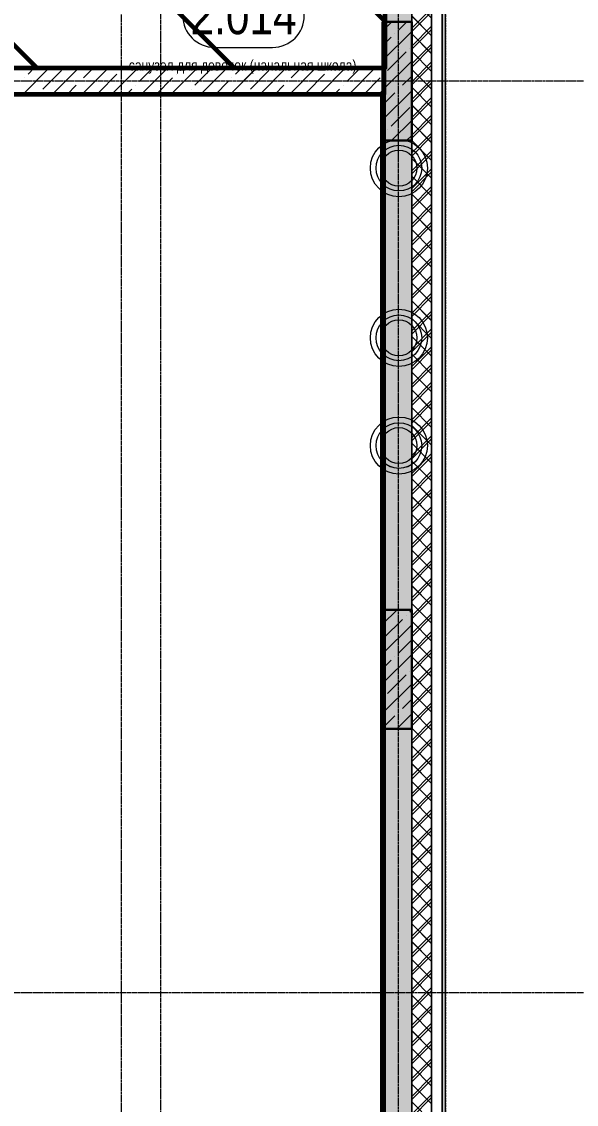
# Model space of a CAD drawing. Header units: millimetres. Extents: x 470010 to 1231400, y -134005 to 421770.
# Drawn here: x 690120 to 694320, y -49154 to -40961 of the extents above; entities that cross this region are included whole.
import ezdxf
from ezdxf.enums import TextEntityAlignment as Align

# ---------------------------------------------------------------- set-up
doc = ezdxf.new("R2010")
doc.units = ezdxf.units.MM
for name, pattern in [('CENTER2', [28.575, 19.05, -3.175, 3.175, -3.175]), ('DASHED', [19.05, 12.7, -6.35]), ('HIDDEN2', [4.7625, 3.175, -1.5875])]:
    doc.linetypes.add(name, pattern=pattern)
doc.layers.get('Defpoints').update_dxf_attribs({"color": 140})
for name, color, linetype, lineweight in [('0) шп потолок', 3, 'Continuous', 60), ('АР_Area', 5, 'Continuous', 5), ('АР_Колонны', 70, 'Continuous', 30), ('АР_Стены ЖБ', 7, 'Continuous', 35), ('АР_Стены ПЕНОблок', 52, 'Continuous', 20), ('АР_Тонкая', 254, 'Continuous', 5), ('АР_Утеплитель', 31, 'Continuous', 0), ('АР_Штриховка', 8, 'Continuous', 0)]:
    doc.layers.add(name, color=color, linetype=linetype, lineweight=lineweight)
doc.layers.add('АР_Делит', color=120, linetype='Continuous', lineweight=0, plot=False)
doc.layers.add('РД_Оси_100', color=7, linetype='Continuous', lineweight=0, true_color=0x525252)
doc.styles.add('style1', font='ARIALN.TTF')

# ---------------------------------------------------------------- blocks, each defined once
blk = doc.blocks.new('СОШ_2200_АР_ОСИ_М100_28.05.24')
at = {"layer": 'АР_Делит', "color": 251, "linetype": 'DASHED', "true_color": 0x636466}
blk.add_lwpolyline([(114955, 135155), (114955, -355), (93595.036, -355), (93595.036, 13855), (94145, 13855), (94145, 68320), (66055, 68320), (66055, 13857.73), (83455, 13857.73), (83455, -355), (45245, -355), (45245, 13145), (44695, 13145), (44695, 26755), (45245, 26755), (45245, 68320), (20455, 68320), (20455, 26755), (27955, 26755), (27955, 13145), (-355, 13145), (-355, 100855)], dxfattribs=at)
at = {"layer": 'РД_Оси_100', "color": 251, "linetype": 'CENTER2', "true_color": 0x636466}
for p, q in [((20100, -6155), (20100, 139938.679)), ((29555, 52200), (-5954.958, 52200)), ((29555, 45300), (-5954.958, 45300))]:
    blk.add_line(p, q, dxfattribs=at)
for points in [[(17850, 139938.679), (18000, 139538.679), (18000, -6194.092)], [(18300, -6196.31), (18300, 139538.679), (18450, 139938.679)]]:
    blk.add_lwpolyline(points, dxfattribs=at)
blk = doc.blocks.new('MOK-МаркаПом_овал_ареал')
for p, q in [((-2.75, 3), (2.75, 3)), ((-2.75, -3), (2.75, -3))]:
    blk.add_line(p, q)
for centre, radius, start, end in [((-2.75, 0), 3, 90, 270), ((2.75, 0), 3, 270, 90), ((-3.75, 0), 3.5, 0, 0.001)]:
    blk.add_arc(centre, radius, start, end)
at = {"color": 0, "style": 'style1'}
blk.add_attdef('АР-ПОМЕЩЕНИЕ:НОМЕР', text='', height=3.5, dxfattribs=at).set_placement((0, 0), align=Align.MIDDLE)
at = {"layer": 'Defpoints', "color": 2, "style": 'style1'}
blk.add_attdef('АР-ПОМЕЩЕНИЕ:НАИМЕНОВАНИЕ', text='', height=1, dxfattribs=at).set_placement((-0.09, -4.81), align=Align.MIDDLE)
blk = doc.blocks.new('A$C9108343f')
at = {"layer": 'АР_Штриховка', "linetype": 'Continuous', "lineweight": 0, "true_color": 0x000000}
h = blk.add_hatch(dxfattribs=at)
h.set_pattern_fill('AR-CONC', color=18, angle=-360, style=0)
h.set_pattern_definition([(50, (-63444.08, -115658.25), (182.18467, -15.93909), [19.05, -209.55]), (355, (-63444.08, -115658.25), (-35.24342, 191.05685), [15.24, -167.64058]), (100.45144, (-63428.9, -115659.58), (146.94125, 175.11775), [16.19001, -178.09024]), (46.1842, (-63444.08, -115607.45), (271.07904, -42.04233), [28.575, -314.325]), (96.63556, (-63421.5, -115610.95), (237.40413, 247.42612), [24.28502, -267.1356]), (351.18415, (-63444.08, -115607.45), (237.40413, 247.42612), [22.85997, -251.45973]), (21, (-63418.68, -115620.15), (151.61439, -102.2652), [19.05, -209.55]), (326, (-63418.68, -115620.15), (61.80203, 184.18797), [15.24, -167.64]), (71.451445, (-63406.05, -115628.67), (213.41642, 81.92277), [16.19001, -178.08994]), (37.5, (-63444.08, -115658.25), (3.088603, 84.555039), [0, -165.608, 0, -170.18, 0, -168.275]), (7.5, (-63444.08, -115658.25), (66.819663, 100.180575), [0, -97.028, 0, -161.798, 0, -64.135]), (327.5, (-63500.725, -115658.25), (135.590595, -5.728744), [0, -63.5, 0, -198.12, 0, -262.89]), (317.5, (-63526.13, -115658.25), (148.12918, 25.42649), [0, -82.55, 0, -131.572, 0, -186.69])])
h.paths.add_polyline_path([(27355, 75330), (27155, 75530), (27155, 40455), (27355, 40455)], flags=0)
h = blk.add_hatch(dxfattribs=at)
h.set_pattern_fill('ANSI37', color=18, scale=30, angle=-360, style=0)
h.set_pattern_definition([(45, (-63444.08, -115658.25), (-67.35192, 67.35192), []), (135, (-63444.08, -115658.25), (-67.35192, -67.35192), [])])
h.paths.add_polyline_path([(27505, 75180), (27355, 75330), (27355, 40455), (27505, 40455)], flags=0)
h = blk.add_hatch(dxfattribs=at)
h.set_pattern_fill('_U', color=18, angle=-360, style=0, pattern_type=0)
h.set_pattern_definition([(360, (-63444.0831, -115658.2497), (7e-16, 1), [])])
h.paths.add_polyline_path([(27610, 75075), (27585, 75100), (27585, 40455), (27610, 40455)], flags=0)
at = {"layer": '0) шп потолок'}
blk.add_lwpolyline([(23649.7, 59055), (27155, 59055), (27155, 62165), (23649.7, 62165)], close=True, dxfattribs=at)
blk.add_lwpolyline([(19565, 56775), (19565, 49744.6), (27135, 49744.6), (27135, 58855), (20995, 58855)], dxfattribs=at)
at = {"layer": 'АР_Делит', "color": 18, "true_color": 0x000000}
for centre, radius in [((27258.3, 58297.3), 216.3), ((27258.3, 58297.3), 173), ((27258.3, 58297.3), 136.2), ((27258.3, 57012.7), 216.3), ((27258.3, 57012.7), 173), ((27258.3, 57012.7), 136.2), ((27258.3, 56197.3), 216.3), ((27258.3, 56197.3), 173), ((27258.3, 56197.3), 136.2)]:
    blk.add_circle(centre, radius, dxfattribs=at)
at = {"layer": 'АР_Колонны', "color": 18, "linetype": 'HIDDEN2', "lineweight": 25, "true_color": 0x000000}
for p, q in [((27135, 59405), (27355, 59405)), ((27135, 58505), (27135, 59405)), ((27355, 59405), (27355, 58505)), ((27355, 58505), (27135, 58505)), ((27135, 54955), (27355, 54955)), ((27135, 54055), (27135, 54955)), ((27355, 54955), (27355, 54055)), ((27355, 54055), (27135, 54055))]:
    blk.add_line(p, q, dxfattribs=at)
at = {"layer": 'АР_Колонны', "color": 18, "linetype": 'Continuous', "lineweight": 15, "true_color": 0x000000}
for p, q in [((27355, 59405), (27135, 59405)), ((27135, 59405), (27135, 58505)), ((27355, 59405), (27135, 59405)), ((27135, 59405), (27135, 58505)), ((27355, 58505), (27355, 59405)), ((27355, 58505), (27355, 59405)), ((27135, 58505), (27355, 58505)), ((27135, 58505), (27355, 58505)), ((27355, 54955), (27135, 54955)), ((27135, 54955), (27135, 54055)), ((27355, 54955), (27135, 54955)), ((27135, 54955), (27135, 54055)), ((27355, 54055), (27355, 54955)), ((27355, 54055), (27355, 54955)), ((27135, 54055), (27355, 54055)), ((27135, 54055), (27355, 54055))]:
    blk.add_line(p, q, dxfattribs=at)
at = {"layer": 'АР_Стены ЖБ', "color": 18, "linetype": 'Continuous', "lineweight": 30, "true_color": 0x000000}
for p, q in [((27355, 59405), (27135, 59405)), ((27135, 59405), (27135, 58505)), ((27355, 58505), (27355, 59405)), ((27135, 58505), (27355, 58505)), ((27355, 54955), (27135, 54955)), ((27135, 54955), (27135, 54055)), ((27355, 54055), (27355, 54955)), ((27135, 54055), (27355, 54055))]:
    blk.add_line(p, q, dxfattribs=at)
at = {"layer": 'АР_Стены ЖБ', "color": 18, "linetype": 'Continuous', "lineweight": 35, "true_color": 0x000000}
for p, q in [((27155, 59055), (19565, 59055)), ((27155, 58855), (27155, 59055)), ((19565, 58855), (27155, 58855))]:
    blk.add_line(p, q, dxfattribs=at)
at = {"layer": 'АР_Стены ПЕНОблок', "color": 18, "linetype": 'Continuous', "lineweight": 20, "true_color": 0x000000}
for p, q in [((27155, 75530), (27155, 40455)), ((27355, 40455), (27355, 75330))]:
    blk.add_line(p, q, dxfattribs=at)
at = {"layer": 'АР_Тонкая', "color": 18, "linetype": 'Continuous', "lineweight": 5, "true_color": 0x000000}
for p, q in [((27505, 75180), (27505, 40455)), ((27585, 40455), (27585, 75100)), ((27585, 75100), (27585, 40455)), ((27610, 40455), (27610, 75075))]:
    blk.add_line(p, q, dxfattribs=at)
at = {"layer": 'АР_Утеплитель', "color": 18, "linetype": 'Continuous', "lineweight": 0, "true_color": 0x000000}
for p, q in [((27355, 75330), (27355, 40455)), ((27505, 40455), (27505, 75180))]:
    blk.add_line(p, q, dxfattribs=at)
at = {"layer": 'АР_Штриховка', "color": 18, "linetype": 'Continuous', "lineweight": 5, "true_color": 0x000000}
for p, q in [((27135, 59335.2), (27204.8, 59405)), ((27256.5, 59344.5), (27317, 59405)), ((27135, 59110.7), (27355, 59330.7)), ((27135, 59222.9), (27200.4, 59288.4)), ((27228.4, 59316.4), (27228.4, 59316.4)), ((27172.3, 59035.8), (27312.6, 59176.1)), ((27340.7, 59204.2), (27340.7, 59204.2)), ((27135, 58886.2), (27355, 59106.2)), ((24409.7, 58855), (24609.7, 59055)), ((24450.2, 59007.7), (24497.4, 59055)), ((24562.4, 58895.5), (24702.7, 59035.8)), ((24634.2, 58855), (24834.2, 59055)), ((24858.7, 58855), (25058.7, 59055)), ((24871.1, 58979.7), (24946.5, 59055)), ((24983.4, 58867.4), (25123.7, 59007.7)), ((25083.2, 58855), (25283.2, 59055)), ((25151.8, 59035.8), (25151.8, 59035.8)), ((25292.1, 58951.6), (25395.5, 59055)), ((25307.7, 58855), (25507.7, 59055)), ((25532.2, 58855), (25732.2, 59055)), ((25572.7, 59007.7), (25572.7, 59007.7)), ((25600.8, 59035.8), (25620, 59055)), ((25713, 58923.5), (25844.5, 59055)), ((25756.7, 58855), (25956.7, 59055)), ((25981.2, 58855), (26181.2, 59055)), ((26021.7, 59007.7), (26069, 59055)), ((26134, 58895.5), (26274.3, 59035.8)), ((26205.7, 58855), (26405.7, 59055)), ((26430.3, 58855), (26630.3, 59055)), ((26442.7, 58979.7), (26518, 59055)), ((26554.9, 58867.4), (26695.2, 59007.7)), ((26654.8, 58855), (26854.8, 59055)), ((26723.3, 59035.8), (26723.3, 59035.8)), ((26863.6, 58951.6), (26967, 59055)), ((26879.3, 58855), (27079.3, 59055)), ((27144.3, 59007.7), (27144.3, 59007.7)), ((27144.3, 59007.7), (27144.3, 59007.7)), ((27284.6, 58923.5), (27355, 58993.9)), ((24422.1, 58979.7), (24422.1, 58979.7)), ((24746.5, 58855), (24815, 58923.5)), ((24843.1, 58951.6), (24843.1, 58951.6)), ((25264, 58923.5), (25264, 58923.5)), ((25420, 58855), (25544.6, 58979.7)), ((25869, 58855), (25965.6, 58951.6)), ((25993.7, 58979.7), (25993.7, 58979.7)), ((26318, 58855), (26386.5, 58923.5)), ((26414.6, 58951.6), (26414.6, 58951.6)), ((26835.6, 58923.5), (26835.6, 58923.5)), ((26991.5, 58855), (27116.2, 58979.7)), ((24534.4, 58867.4), (24534.4, 58867.4)), ((25195.5, 58855), (25235.9, 58895.5)), ((25644.5, 58855), (25656.9, 58867.4)), ((25685, 58895.5), (25685, 58895.5)), ((26105.9, 58867.4), (26105.9, 58867.4)), ((26767, 58855), (26807.5, 58895.5)), ((27103.8, 58855), (27155, 58906.2)), ((27135, 58661.7), (27355, 58881.7)), ((27135, 58773.9), (27228.4, 58867.4)), ((27256.5, 58895.5), (27256.5, 58895.5)), ((27200.4, 58614.8), (27340.7, 58755.2)), ((27172.3, 58586.8), (27172.3, 58586.8)), ((27202.8, 58505), (27355, 58657.2)), ((27135, 58549.4), (27144.3, 58558.7)), ((27315, 58505), (27355, 58544.9)), ((27135, 54845.1), (27244.9, 54955)), ((27312.6, 54910.5), (27312.6, 54910.5)), ((27340.7, 54938.6), (27355, 54952.8)), ((27135, 54620.6), (27355, 54840.6)), ((27144.3, 54742.1), (27284.6, 54882.4)), ((27256.5, 54629.9), (27355, 54728.3)), ((27135, 54396.1), (27355, 54616.1)), ((27135, 54508.3), (27200.4, 54573.7)), ((27228.4, 54601.8), (27228.4, 54601.8)), ((27340.7, 54489.5), (27340.7, 54489.5)), ((27172.3, 54321.2), (27312.6, 54461.5)), ((27135, 54171.6), (27355, 54391.6)), ((27144.3, 54293.1), (27144.3, 54293.1)), ((27284.6, 54208.9), (27355, 54279.3)), ((27242.9, 54055), (27355, 54167)), ((27256.5, 54180.8), (27256.5, 54180.8)), ((27135, 54059.3), (27228.4, 54152.8))]:
    blk.add_line(p, q, dxfattribs=at)
at = {"layer": 'АР_Area', "color": 18, "linetype": 'Continuous', "lineweight": 15, "true_color": 0x000000, "xscale": 80, "yscale": 80, "zscale": 80}
blk.add_blockref('MOK-МаркаПом_овал_ареал', (26081.9, 59450.6), dxfattribs=at).add_auto_attribs({'АР-ПОМЕЩЕНИЕ:НОМЕР': '2.014', 'АР-ПОМЕЩЕНИЕ:НАИМЕНОВАНИЕ': 'санузел для девочек (начальная школа)'})
at = {"layer": 'РД_Оси_100'}
blk.add_blockref('СОШ_2200_АР_ОСИ_М100_28.05.24', (7155, 6755), dxfattribs=at)
at = {"layer": 'Defpoints', "color": 18, "true_color": 0x000000, "style": 'style1'}
for p in [(143949.3, 316089.1), (143975, 281639.5), (143890.4, 273244.7), (143840, 264276.8), (143967.8, 254892.4), (12252, 104178.1), (12382.6, 96023.1)]:
    blk.add_attdef('АР-ПОМЕЩЕНИЕ:НАИМЕНОВАНИЕ', text='', height=100, dxfattribs=at).set_placement(p, align=Align.MIDDLE)
at = {"layer": 'Defpoints', "color": 18, "true_color": 0x000000, "style": 'style1', "flags": 8}
for p in [(143951.3, 279099.1), (143848.3, 269251.1), (143875.3, 260094.2), (144049.7, 250824.7), (163419.3, 238153.4), (155897.5, 237966), (183037.2, 237966), (143342.9, 237876.2)]:
    blk.add_attdef('АР-ПОМЕЩЕНИЕ:НАИМЕНОВАНИЕ', text='', height=100, dxfattribs=at).set_placement(p, align=Align.MIDDLE)

msp = doc.modelspace()

# ---------------------------------------------------------------- hatches: boundary and pattern name
at = {"layer": '0) шп потолок', "true_color": 0xf26722}
h = msp.add_hatch(dxfattribs=at)
h.set_pattern_fill('ANSI31', color=30, scale=333, angle=90)
h.paths.add_polyline_path([(689298.824, -40127.242), (689298.824, -39741.242), (685283.57, -39741.242), (685283.57, -40951.242), (685283.57, -40961.242), (685283.57, -41311.242), (689298.824, -41311.242)])
h.paths.add_polyline_path([(692853.57, -40961.242), (692873.57, -40961.242), (692873.57, -39521.242), (692853.57, -39521.242), (692853.57, -39501.242), (692873.57, -39501.242), (692873.57, -38201.242), (689373.57, -38201.242), (689373.57, -39521.242), (689368.348, -41311.242), (692853.57, -41311.242)])
at = {"layer": 'АР_Штриховка', "linetype": 'Continuous', "lineweight": 0, "true_color": 0x000000}
h = msp.add_hatch(dxfattribs=at)
h.set_pattern_fill('AR-CONC', color=18, angle=-360, style=0)
h.set_pattern_definition([(50, (602274.53, -216024.49), (182.18467, -15.93909), [19.05, -209.55]), (355, (602274.53, -216024.5), (-35.24342, 191.05685), [15.24, -167.64058]), (100.45144, (602289.71, -216025.82), (146.94125, 175.11775), [16.19001, -178.09024]), (46.1842, (602274.53, -215973.7), (271.07904, -42.04233), [28.575, -314.325]), (96.63556, (602297.12, -215977.2), (237.40413, 247.42612), [24.28502, -267.1356]), (351.18415, (602274.53, -215973.7), (237.40413, 247.42612), [22.85997, -251.45973]), (21, (602299.93, -215986.39), (151.61439, -102.2652), [19.05, -209.55]), (326, (602299.93, -215986.4), (61.80203, 184.18797), [15.24, -167.64]), (71.451445, (602312.56, -215994.91), (213.41642, 81.92277), [16.19001, -178.08994]), (37.5, (602274.53, -216024.49), (3.088603, 84.555039), [0, -165.608, 0, -170.18, 0, -168.275]), (7.5, (602274.53, -216024.49), (66.819663, 100.180575), [0, -97.028, 0, -161.798, 0, -64.135]), (327.5, (602217.89, -216024.49), (135.590595, -5.728744), [0, -63.5, 0, -198.12, 0, -262.89]), (317.5, (602192.49, -216024.49), (148.12918, 25.42649), [0, -82.55, 0, -131.572, 0, -186.69])])
h.paths.add_polyline_path([(693073.57, -25036.238), (692873.57, -24836.238), (692873.57, -59911.242), (693073.57, -59911.242)], flags=0)
h = msp.add_hatch(dxfattribs=at)
h.set_pattern_fill('ANSI37', color=18, scale=30, angle=-360, style=0)
h.set_pattern_definition([(45, (602274.53, -216024.49), (-67.35192, 67.35192), []), (135, (602274.53, -216024.49), (-67.35192, -67.35192), [])])
h.paths.add_polyline_path([(693223.57, -25186.238), (693073.57, -25036.238), (693073.57, -59911.242), (693223.57, -59911.242)], flags=0)
h = msp.add_hatch(dxfattribs=at)
h.set_pattern_fill('_U', color=18, angle=-360, style=0, pattern_type=0)
h.set_pattern_definition([(360, (602274.5291, -216024.4918), (7e-16, 1), [])])
h.paths.add_polyline_path([(693328.57, -25291.238), (693303.57, -25266.238), (693303.57, -59911.242), (693328.57, -59911.242)], flags=0)

# ---------------------------------------------------------------- linework, layer by layer
at = {"layer": '0) шп потолок'}
msp.add_lwpolyline([(689368.348, -41311.242), (692873.57, -41311.242), (692873.57, -38201.242), (689368.348, -38201.242)], close=True, dxfattribs=at)
msp.add_lwpolyline([(685283.57, -43591.242), (685283.57, -50621.601), (692853.57, -50621.601), (692853.57, -41511.242), (686713.57, -41511.242)], dxfattribs=at)
at = {"layer": 'АР_Делит', "color": 18, "true_color": 0x000000}
for centre, radius in [((692976.957, -42068.948), 216.336), ((692976.957, -42068.948), 173.036), ((692976.957, -42068.948), 136.212), ((692976.957, -43353.537), 216.336), ((692976.957, -43353.537), 173.036), ((692976.957, -43353.537), 136.212), ((692976.957, -44168.948), 216.336), ((692976.957, -44168.948), 173.036), ((692976.957, -44168.948), 136.212)]:
    msp.add_circle(centre, radius, dxfattribs=at)
at = {"layer": 'АР_Колонны', "color": 18, "linetype": 'HIDDEN2', "lineweight": 25, "true_color": 0x000000}
for p, q in [((692853.57, -40961.242), (693073.57, -40961.242)), ((692853.57, -41861.242), (692853.57, -40961.242)), ((693073.57, -40961.242), (693073.57, -41861.242)), ((693073.57, -41861.242), (692853.57, -41861.242)), ((692853.57, -45411.242), (693073.57, -45411.242)), ((692853.57, -46311.242), (692853.57, -45411.242)), ((693073.57, -45411.242), (693073.57, -46311.242)), ((693073.57, -46311.242), (692853.57, -46311.242))]:
    msp.add_line(p, q, dxfattribs=at)
at = {"layer": 'АР_Колонны', "color": 18, "linetype": 'Continuous', "lineweight": 15, "true_color": 0x000000}
for p, q in [((693073.57, -40961.242), (692853.57, -40961.242)), ((692853.57, -40961.242), (692853.57, -41861.242)), ((693073.57, -40961.242), (692853.57, -40961.242)), ((692853.57, -40961.242), (692853.57, -41861.242)), ((693073.57, -41861.242), (693073.57, -40961.242)), ((693073.57, -41861.242), (693073.57, -40961.242)), ((692853.57, -41861.242), (693073.57, -41861.242)), ((692853.57, -41861.242), (693073.57, -41861.242)), ((693073.57, -45411.242), (692853.57, -45411.242)), ((692853.57, -45411.242), (692853.57, -46311.242)), ((693073.57, -45411.242), (692853.57, -45411.242)), ((692853.57, -45411.242), (692853.57, -46311.242)), ((693073.57, -46311.242), (693073.57, -45411.242)), ((693073.57, -46311.242), (693073.57, -45411.242)), ((692853.57, -46311.242), (693073.57, -46311.242)), ((692853.57, -46311.242), (693073.57, -46311.242))]:
    msp.add_line(p, q, dxfattribs=at)
at = {"layer": 'АР_Стены ЖБ', "color": 18, "linetype": 'Continuous', "lineweight": 30, "true_color": 0x000000}
for p, q in [((693073.57, -40961.242), (692853.57, -40961.242)), ((692853.57, -40961.242), (692853.57, -41861.242)), ((693073.57, -41861.242), (693073.57, -40961.242)), ((692853.57, -41861.242), (693073.57, -41861.242)), ((693073.57, -45411.242), (692853.57, -45411.242)), ((692853.57, -45411.242), (692853.57, -46311.242)), ((693073.57, -46311.242), (693073.57, -45411.242)), ((692853.57, -46311.242), (693073.57, -46311.242))]:
    msp.add_line(p, q, dxfattribs=at)
at = {"layer": 'АР_Стены ЖБ', "color": 18, "linetype": 'Continuous', "lineweight": 35, "true_color": 0x000000}
for p, q in [((692873.57, -41311.242), (685283.57, -41311.242)), ((692873.57, -41511.242), (692873.57, -41311.242)), ((685283.57, -41511.242), (692873.57, -41511.242))]:
    msp.add_line(p, q, dxfattribs=at)
at = {"layer": 'АР_Стены ПЕНОблок', "color": 18, "linetype": 'Continuous', "lineweight": 20, "true_color": 0x000000}
for p, q in [((692873.57, -24836.238), (692873.57, -59911.242)), ((693073.57, -59911.242), (693073.57, -25036.238))]:
    msp.add_line(p, q, dxfattribs=at)
at = {"layer": 'АР_Тонкая', "color": 18, "linetype": 'Continuous', "lineweight": 5, "true_color": 0x000000}
for p, q in [((693223.57, -25186.238), (693223.57, -59911.242)), ((693303.57, -59911.242), (693303.57, -25266.238)), ((693303.57, -25266.238), (693303.57, -59911.242)), ((693328.57, -59911.242), (693328.57, -25291.238))]:
    msp.add_line(p, q, dxfattribs=at)
at = {"layer": 'АР_Утеплитель', "color": 18, "linetype": 'Continuous', "lineweight": 0, "true_color": 0x000000}
for p, q in [((693073.57, -25036.238), (693073.57, -59911.242)), ((693223.57, -59911.242), (693223.57, -25186.238))]:
    msp.add_line(p, q, dxfattribs=at)
at = {"layer": 'АР_Штриховка', "color": 18, "linetype": 'Continuous', "lineweight": 5, "true_color": 0x000000}
for p, q in [((692853.57, -41031.043), (692923.371, -40961.242)), ((692975.116, -41021.751), (693035.625, -40961.242)), ((692853.57, -41255.55), (693073.57, -41035.55)), ((692853.57, -41143.297), (692918.989, -41077.877)), ((692890.926, -41330.447), (693031.243, -41190.13)), ((692853.57, -41480.056), (693073.57, -41260.056)), ((690128.307, -41511.242), (690328.307, -41311.242)), ((690168.786, -41358.51), (690216.054, -41311.242)), ((690281.039, -41470.763), (690421.356, -41330.447)), ((690352.814, -41511.242), (690552.814, -41311.242)), ((690577.32, -41511.242), (690777.32, -41311.242)), ((690589.735, -41386.574), (690665.067, -41311.242)), ((690701.989, -41498.827), (690842.305, -41358.51)), ((690801.826, -41511.242), (691001.826, -41311.242)), ((691010.685, -41414.637), (691114.08, -41311.242)), ((691026.333, -41511.242), (691226.333, -41311.242)), ((691250.839, -41511.242), (691450.839, -41311.242)), ((691319.381, -41330.447), (691338.586, -41311.242)), ((691431.634, -41442.7), (691563.093, -41311.242)), ((691475.346, -41511.242), (691675.346, -41311.242)), ((691699.852, -41511.242), (691899.852, -41311.242)), ((691740.331, -41358.51), (691787.599, -41311.242)), ((691852.584, -41470.763), (691992.9, -41330.447)), ((691924.358, -41511.242), (692124.358, -41311.242)), ((692148.865, -41511.242), (692348.865, -41311.242)), ((692161.28, -41386.574), (692236.612, -41311.242)), ((692273.533, -41498.827), (692413.85, -41358.51)), ((692373.371, -41511.242), (692573.371, -41311.242)), ((692582.23, -41414.637), (692685.625, -41311.242)), ((692597.878, -41511.242), (692797.878, -41311.242)), ((693003.179, -41442.7), (693073.57, -41372.31)), ((690465.067, -41511.242), (690533.609, -41442.7)), ((691138.586, -41511.242), (691263.255, -41386.574)), ((691587.599, -41511.242), (691684.204, -41414.637)), ((692036.612, -41511.242), (692105.154, -41442.7)), ((692710.131, -41511.242), (692834.799, -41386.574)), ((690914.08, -41511.242), (690954.558, -41470.763)), ((691363.093, -41511.242), (691375.508, -41498.827)), ((692485.625, -41511.242), (692526.103, -41470.763)), ((692822.384, -41511.242), (692873.57, -41460.056)), ((692853.57, -41704.563), (693073.57, -41484.563)), ((692853.57, -41592.31), (692947.053, -41498.827)), ((692918.989, -41751.396), (693059.306, -41611.08)), ((692921.397, -41861.242), (693073.57, -41709.069)), ((692853.57, -41816.816), (692862.863, -41807.523)), ((693033.65, -41861.242), (693073.57, -41821.322)), ((692853.57, -45521.172), (692963.499, -45411.242)), ((693059.306, -45427.689), (693073.57, -45413.425)), ((692853.57, -45745.678), (693073.57, -45525.678)), ((692862.863, -45624.132), (693003.179, -45483.815)), ((692975.116, -45736.385), (693073.57, -45637.931)), ((692853.57, -45970.184), (693073.57, -45750.184)), ((692853.57, -45857.931), (692918.989, -45792.512)), ((692890.926, -46045.081), (693031.243, -45904.765)), ((692853.57, -46194.691), (693073.57, -45974.691)), ((693003.179, -46157.335), (693073.57, -46086.944)), ((692961.525, -46311.242), (693073.57, -46199.197)), ((692853.57, -46306.944), (692947.053, -46213.461))]:
    msp.add_line(p, q, dxfattribs=at)

# ---------------------------------------------------------------- block references
msp.add_blockref('A$C9108343f', (665718.612, -100366.242))
at = {"layer": 'АР_Area', "color": 18, "linetype": 'Continuous', "lineweight": 15, "true_color": 0x000000, "xscale": 80, "yscale": 80, "zscale": 80}
msp.add_blockref('MOK-МаркаПом_овал_ареал', (691800.503, -40915.672), dxfattribs=at).add_auto_attribs({'АР-ПОМЕЩЕНИЕ:НОМЕР': '2.014', 'АР-ПОМЕЩЕНИЕ:НАИМЕНОВАНИЕ': 'санузел для девочек (начальная школа)'})
at = {"layer": 'РД_Оси_100'}
msp.add_blockref('СОШ_2200_АР_ОСИ_М100_28.05.24', (672873.57, -93611.242), dxfattribs=at)

doc.saveas('drawing.dxf')
